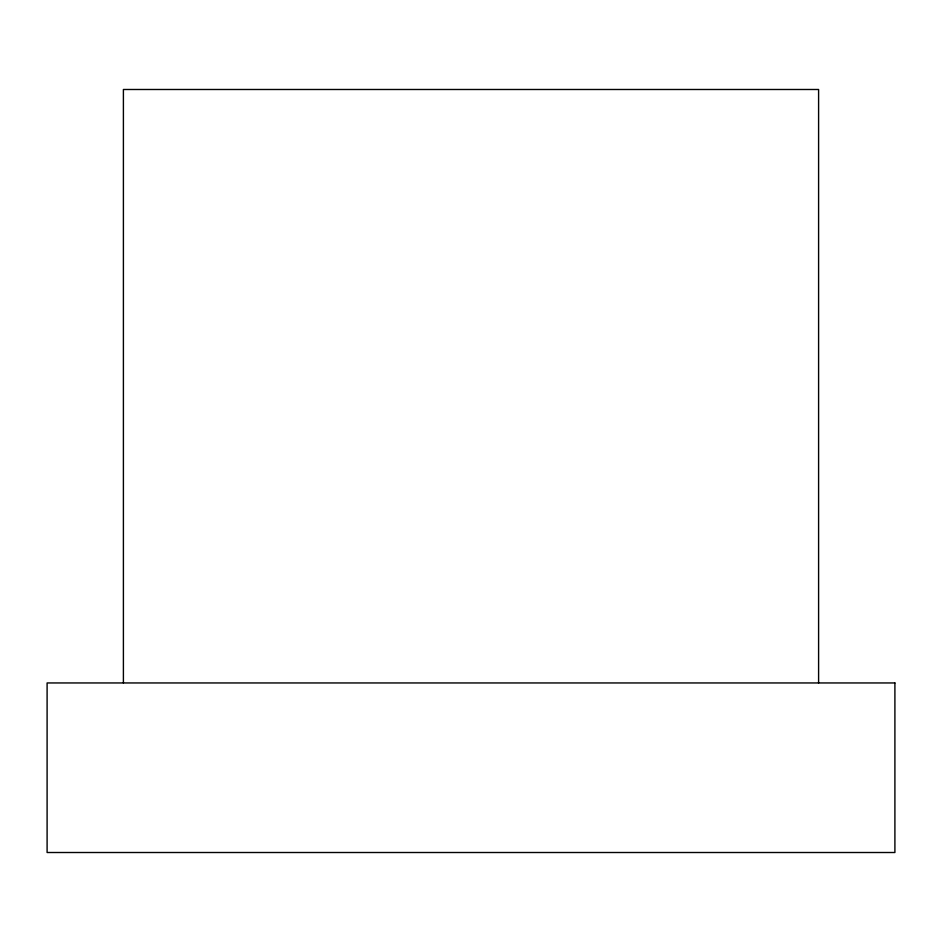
<?xml version="1.0" encoding="UTF-8"?>
<svg xmlns="http://www.w3.org/2000/svg" width="942" height="942" viewBox="0 0 942 942"><rect width="100%" height="100%" fill="white"/><g stroke="black" fill="none" stroke-linecap="round" stroke-linejoin="round"><path stroke-width="1.41" d="M818.598 682.95L818.598 89.49L123.402 89.49L123.402 682.95M894.9 682.95L47.1 682.95L47.1 852.51L894.9 852.51L894.9 682.95"/></g></svg>
